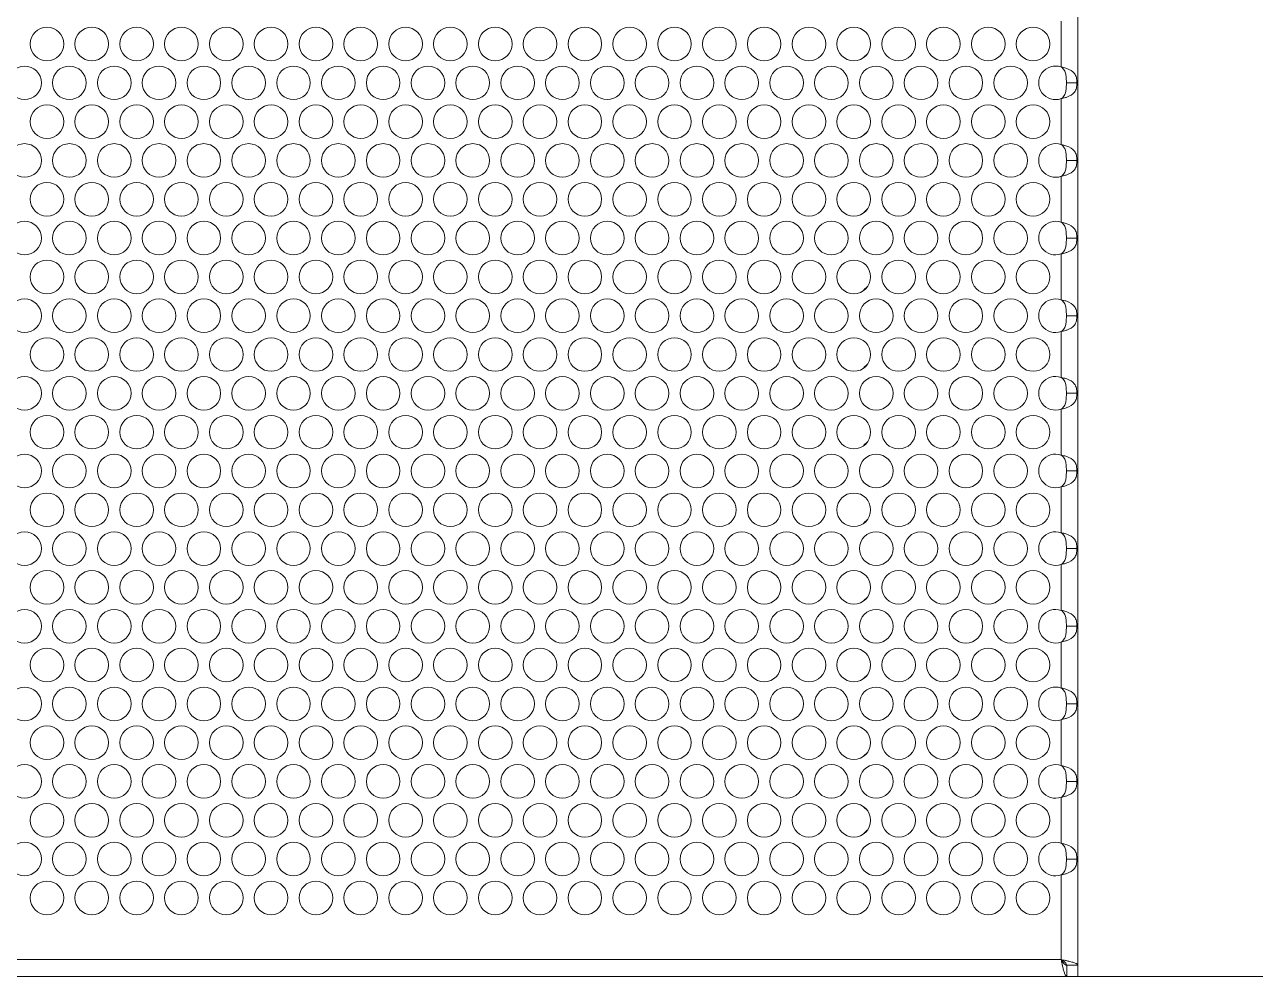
# Model space of a CAD drawing. Header units: millimetres. Extents: x 0 to 2524, y 0 to 1785.
# Drawn here: x 329.1 to 438.9, y 1207 to 1291.9 of the extents above; entities that cross this region are included whole.
import ezdxf

# ---------------------------------------------------------------- set-up
doc = ezdxf.new("R2010")
doc.units = ezdxf.units.MM
doc.header["$LTSCALE"] = 0.1
doc.layers.get('0').update_dxf_attribs({"lineweight": 13})
doc.layers.add('标注', color=251, linetype='Continuous', lineweight=9)

msp = doc.modelspace()

# ---------------------------------------------------------------- linework, layer by layer
for p, q in [((423.06, 1414.97), (423.06, 1206.97)), ((226.16, 1206.97), (907.06, 1206.97))]:
    msp.add_line(p, q)
at = {"layer": '标注'}
for p, q in [((421.56, 1288.13), (421.56, 1292.23)), ((404.24, 1289.29), (403.96, 1289.01)), ((422.03, 1286.72), (422.97, 1286.72)), ((421.56, 1281.21), (421.56, 1285.3)), ((404.24, 1282.36), (403.96, 1282.08)), ((422.03, 1279.79), (422.97, 1279.79)), ((421.56, 1274.28), (421.56, 1278.38)), ((404.24, 1275.43), (403.96, 1275.16)), ((422.03, 1272.86), (422.97, 1272.86)), ((421.56, 1267.35), (421.56, 1271.45)), ((404.24, 1268.5), (403.96, 1268.23)), ((422.03, 1265.93), (422.97, 1265.93)), ((421.56, 1260.42), (421.56, 1264.52)), ((404.24, 1261.57), (403.96, 1261.3)), ((422.03, 1259.01), (422.97, 1259.01)), ((421.56, 1253.49), (421.56, 1257.59)), ((404.24, 1254.65), (403.96, 1254.37)), ((422.03, 1252.08), (422.97, 1252.08)), ((421.56, 1246.56), (421.56, 1250.66)), ((404.24, 1247.72), (403.96, 1247.44)), ((422.03, 1245.15), (422.97, 1245.15)), ((421.56, 1239.64), (421.56, 1243.74)), ((404.24, 1240.79), (403.96, 1240.51)), ((422.03, 1238.22), (422.97, 1238.22)), ((421.56, 1232.71), (421.56, 1236.81)), ((404.24, 1233.86), (403.96, 1233.59)), ((422.03, 1231.29), (422.97, 1231.29)), ((421.56, 1225.78), (421.56, 1229.88)), ((404.24, 1226.93), (403.96, 1226.66)), ((422.03, 1224.37), (422.97, 1224.37)), ((421.56, 1218.85), (421.56, 1222.95)), ((403.96, 1222.07), (404.24, 1221.8)), ((404.24, 1220.01), (403.96, 1219.73)), ((422.03, 1217.44), (422.97, 1217.44)), ((421.56, 1208.47), (421.56, 1216.02)), ((262.79, 1208.47), (421.56, 1208.47)), ((422.06, 1207.97), (422.06, 1206.97)), ((422.06, 1207.97), (423.06, 1207.97))]:
    msp.add_line(p, q, dxfattribs=at)
for centre in [(331.06, 1290.18), (335.06, 1290.18), (339.06, 1290.18), (343.06, 1290.18), (347.06, 1290.18), (351.06, 1290.18), (355.06, 1290.18), (359.06, 1290.18), (363.06, 1290.18), (367.06, 1290.18), (371.06, 1290.18), (375.06, 1290.18), (379.06, 1290.18), (383.06, 1290.18), (387.06, 1290.18), (391.06, 1290.18), (395.06, 1290.18), (399.06, 1290.18), (403.06, 1290.18), (407.06, 1290.18), (411.06, 1290.18), (415.06, 1290.18), (419.06, 1290.18), (329.06, 1286.72), (333.06, 1286.72), (337.06, 1286.72), (341.06, 1286.72), (345.06, 1286.72), (349.06, 1286.72), (353.06, 1286.72), (357.06, 1286.72), (361.06, 1286.72), (365.06, 1286.72), (369.06, 1286.72), (373.06, 1286.72), (377.06, 1286.72), (381.06, 1286.72), (385.06, 1286.72), (389.06, 1286.72), (393.06, 1286.72), (397.06, 1286.72), (401.06, 1286.72), (405.06, 1286.72), (409.06, 1286.72), (413.06, 1286.72), (417.06, 1286.72), (331.06, 1283.25), (335.06, 1283.25), (339.06, 1283.25), (343.06, 1283.25), (347.06, 1283.25), (351.06, 1283.25), (355.06, 1283.25), (359.06, 1283.25), (363.06, 1283.25), (367.06, 1283.25), (371.06, 1283.25), (375.06, 1283.25), (379.06, 1283.25), (383.06, 1283.25), (387.06, 1283.25), (391.06, 1283.25), (395.06, 1283.25), (399.06, 1283.25), (403.06, 1283.25), (407.06, 1283.25), (411.06, 1283.25), (415.06, 1283.25), (419.06, 1283.25), (329.06, 1279.79), (333.06, 1279.79), (337.06, 1279.79), (341.06, 1279.79), (345.06, 1279.79), (349.06, 1279.79), (353.06, 1279.79), (357.06, 1279.79), (361.06, 1279.79), (365.06, 1279.79), (369.06, 1279.79), (373.06, 1279.79), (377.06, 1279.79), (381.06, 1279.79), (385.06, 1279.79), (389.06, 1279.79), (393.06, 1279.79), (397.06, 1279.79), (401.06, 1279.79), (405.06, 1279.79), (409.06, 1279.79), (413.06, 1279.79), (417.06, 1279.79), (331.06, 1276.33), (335.06, 1276.33), (339.06, 1276.33), (343.06, 1276.33), (347.06, 1276.33), (351.06, 1276.33), (355.06, 1276.33), (359.06, 1276.33), (363.06, 1276.33), (367.06, 1276.33), (371.06, 1276.33), (375.06, 1276.33), (379.06, 1276.33), (383.06, 1276.33), (387.06, 1276.33), (391.06, 1276.33), (395.06, 1276.33), (399.06, 1276.33), (403.06, 1276.33), (407.06, 1276.33), (411.06, 1276.33), (415.06, 1276.33), (419.06, 1276.33), (329.06, 1272.86), (333.06, 1272.86), (337.06, 1272.86), (341.06, 1272.86), (345.06, 1272.86), (349.06, 1272.86), (353.06, 1272.86), (357.06, 1272.86), (361.06, 1272.86), (365.06, 1272.86), (369.06, 1272.86), (373.06, 1272.86), (377.06, 1272.86), (381.06, 1272.86), (385.06, 1272.86), (389.06, 1272.86), (393.06, 1272.86), (397.06, 1272.86), (401.06, 1272.86), (405.06, 1272.86), (409.06, 1272.86), (413.06, 1272.86), (417.06, 1272.86), (331.06, 1269.4), (335.06, 1269.4), (339.06, 1269.4), (343.06, 1269.4), (347.06, 1269.4), (351.06, 1269.4), (355.06, 1269.4), (359.06, 1269.4), (363.06, 1269.4), (367.06, 1269.4), (371.06, 1269.4), (375.06, 1269.4), (379.06, 1269.4), (383.06, 1269.4), (387.06, 1269.4), (391.06, 1269.4), (395.06, 1269.4), (399.06, 1269.4), (403.06, 1269.4), (407.06, 1269.4), (411.06, 1269.4), (415.06, 1269.4), (419.06, 1269.4), (329.06, 1265.93), (333.06, 1265.93), (337.06, 1265.93), (341.06, 1265.93), (345.06, 1265.93), (349.06, 1265.93), (353.06, 1265.93), (357.06, 1265.93), (361.06, 1265.93), (365.06, 1265.93), (369.06, 1265.93), (373.06, 1265.93), (377.06, 1265.93), (381.06, 1265.93), (385.06, 1265.93), (389.06, 1265.93), (393.06, 1265.93), (397.06, 1265.93), (401.06, 1265.93), (405.06, 1265.93), (409.06, 1265.93), (413.06, 1265.93), (417.06, 1265.93), (331.06, 1262.47), (335.06, 1262.47), (339.06, 1262.47), (343.06, 1262.47), (347.06, 1262.47), (351.06, 1262.47), (355.06, 1262.47), (359.06, 1262.47), (363.06, 1262.47), (367.06, 1262.47), (371.06, 1262.47), (375.06, 1262.47), (379.06, 1262.47), (383.06, 1262.47), (387.06, 1262.47), (391.06, 1262.47), (395.06, 1262.47), (399.06, 1262.47), (403.06, 1262.47), (407.06, 1262.47), (411.06, 1262.47), (415.06, 1262.47), (419.06, 1262.47), (329.06, 1259.01), (333.06, 1259.01), (337.06, 1259.01), (341.06, 1259.01), (345.06, 1259.01), (349.06, 1259.01), (353.06, 1259.01), (357.06, 1259.01), (361.06, 1259.01), (365.06, 1259.01), (369.06, 1259.01), (373.06, 1259.01), (377.06, 1259.01), (381.06, 1259.01), (385.06, 1259.01), (389.06, 1259.01), (393.06, 1259.01), (397.06, 1259.01), (401.06, 1259.01), (405.06, 1259.01), (409.06, 1259.01), (413.06, 1259.01), (417.06, 1259.01), (331.06, 1255.54), (335.06, 1255.54), (339.06, 1255.54), (343.06, 1255.54), (347.06, 1255.54), (351.06, 1255.54), (355.06, 1255.54), (359.06, 1255.54), (363.06, 1255.54), (367.06, 1255.54), (371.06, 1255.54), (375.06, 1255.54), (379.06, 1255.54), (383.06, 1255.54), (387.06, 1255.54), (391.06, 1255.54), (395.06, 1255.54), (399.06, 1255.54), (403.06, 1255.54), (407.06, 1255.54), (411.06, 1255.54), (415.06, 1255.54), (419.06, 1255.54), (329.06, 1252.08), (333.06, 1252.08), (337.06, 1252.08), (341.06, 1252.08), (345.06, 1252.08), (349.06, 1252.08), (353.06, 1252.08), (357.06, 1252.08), (361.06, 1252.08), (365.06, 1252.08), (369.06, 1252.08), (373.06, 1252.08), (377.06, 1252.08), (381.06, 1252.08), (385.06, 1252.08), (389.06, 1252.08), (393.06, 1252.08), (397.06, 1252.08), (401.06, 1252.08), (405.06, 1252.08), (409.06, 1252.08), (413.06, 1252.08), (417.06, 1252.08), (331.06, 1248.61), (335.06, 1248.61), (339.06, 1248.61), (343.06, 1248.61), (347.06, 1248.61), (351.06, 1248.61), (355.06, 1248.61), (359.06, 1248.61), (363.06, 1248.61), (367.06, 1248.61), (371.06, 1248.61), (375.06, 1248.61), (379.06, 1248.61), (383.06, 1248.61), (387.06, 1248.61), (391.06, 1248.61), (395.06, 1248.61), (399.06, 1248.61), (403.06, 1248.61), (407.06, 1248.61), (411.06, 1248.61), (415.06, 1248.61), (419.06, 1248.61), (329.06, 1245.15), (333.06, 1245.15), (337.06, 1245.15), (341.06, 1245.15), (345.06, 1245.15), (349.06, 1245.15), (353.06, 1245.15), (357.06, 1245.15), (361.06, 1245.15), (365.06, 1245.15), (369.06, 1245.15), (373.06, 1245.15), (377.06, 1245.15), (381.06, 1245.15), (385.06, 1245.15), (389.06, 1245.15), (393.06, 1245.15), (397.06, 1245.15), (401.06, 1245.15), (405.06, 1245.15), (409.06, 1245.15), (413.06, 1245.15), (417.06, 1245.15), (331.06, 1241.69), (335.06, 1241.69), (339.06, 1241.69), (343.06, 1241.69), (347.06, 1241.69), (351.06, 1241.69), (355.06, 1241.69), (359.06, 1241.69), (363.06, 1241.69), (367.06, 1241.69), (371.06, 1241.69), (375.06, 1241.69), (379.06, 1241.69), (383.06, 1241.69), (387.06, 1241.69), (391.06, 1241.69), (395.06, 1241.69), (399.06, 1241.69), (403.06, 1241.69), (407.06, 1241.69), (411.06, 1241.69), (415.06, 1241.69), (419.06, 1241.69), (329.06, 1238.22), (333.06, 1238.22), (337.06, 1238.22), (341.06, 1238.22), (345.06, 1238.22), (349.06, 1238.22), (353.06, 1238.22), (357.06, 1238.22), (361.06, 1238.22), (365.06, 1238.22), (369.06, 1238.22), (373.06, 1238.22), (377.06, 1238.22), (381.06, 1238.22), (385.06, 1238.22), (389.06, 1238.22), (393.06, 1238.22), (397.06, 1238.22), (401.06, 1238.22), (405.06, 1238.22), (409.06, 1238.22), (413.06, 1238.22), (417.06, 1238.22), (331.06, 1234.76), (335.06, 1234.76), (339.06, 1234.76), (343.06, 1234.76), (347.06, 1234.76), (351.06, 1234.76), (355.06, 1234.76), (359.06, 1234.76), (363.06, 1234.76), (367.06, 1234.76), (371.06, 1234.76), (375.06, 1234.76), (379.06, 1234.76), (383.06, 1234.76), (387.06, 1234.76), (391.06, 1234.76), (395.06, 1234.76), (399.06, 1234.76), (403.06, 1234.76), (407.06, 1234.76), (411.06, 1234.76), (415.06, 1234.76), (419.06, 1234.76), (329.06, 1231.29), (333.06, 1231.29), (337.06, 1231.29), (341.06, 1231.29), (345.06, 1231.29), (349.06, 1231.29), (353.06, 1231.29), (357.06, 1231.29), (361.06, 1231.29), (365.06, 1231.29), (369.06, 1231.29), (373.06, 1231.29), (377.06, 1231.29), (381.06, 1231.29), (385.06, 1231.29), (389.06, 1231.29), (393.06, 1231.29), (397.06, 1231.29), (401.06, 1231.29), (405.06, 1231.29), (409.06, 1231.29), (413.06, 1231.29), (417.06, 1231.29), (331.06, 1227.83), (335.06, 1227.83), (339.06, 1227.83), (343.06, 1227.83), (347.06, 1227.83), (351.06, 1227.83), (355.06, 1227.83), (359.06, 1227.83), (363.06, 1227.83), (367.06, 1227.83), (371.06, 1227.83), (375.06, 1227.83), (379.06, 1227.83), (383.06, 1227.83), (387.06, 1227.83), (391.06, 1227.83), (395.06, 1227.83), (399.06, 1227.83), (403.06, 1227.83), (407.06, 1227.83), (411.06, 1227.83), (415.06, 1227.83), (419.06, 1227.83), (329.06, 1224.37), (333.06, 1224.37), (337.06, 1224.37), (341.06, 1224.37), (345.06, 1224.37), (349.06, 1224.37), (353.06, 1224.37), (357.06, 1224.37), (361.06, 1224.37), (365.06, 1224.37), (369.06, 1224.37), (373.06, 1224.37), (377.06, 1224.37), (381.06, 1224.37), (385.06, 1224.37), (389.06, 1224.37), (393.06, 1224.37), (397.06, 1224.37), (401.06, 1224.37), (405.06, 1224.37), (409.06, 1224.37), (413.06, 1224.37), (417.06, 1224.37), (331.06, 1220.9), (331.06, 1220.9), (335.06, 1220.9), (335.06, 1220.9), (339.06, 1220.9), (339.06, 1220.9), (343.06, 1220.9), (343.06, 1220.9), (347.06, 1220.9), (347.06, 1220.9), (351.06, 1220.9), (351.06, 1220.9), (355.06, 1220.9), (355.06, 1220.9), (359.06, 1220.9), (359.06, 1220.9), (363.06, 1220.9), (363.06, 1220.9), (367.06, 1220.9), (367.06, 1220.9), (371.06, 1220.9), (371.06, 1220.9), (375.06, 1220.9), (375.06, 1220.9), (379.06, 1220.9), (379.06, 1220.9), (383.06, 1220.9), (383.06, 1220.9), (387.06, 1220.9), (387.06, 1220.9), (391.06, 1220.9), (391.06, 1220.9), (395.06, 1220.9), (395.06, 1220.9), (399.06, 1220.9), (399.06, 1220.9), (403.06, 1220.9), (403.06, 1220.9), (407.06, 1220.9), (407.06, 1220.9), (411.06, 1220.9), (411.06, 1220.9), (415.06, 1220.9), (419.06, 1220.9), (329.06, 1217.44), (333.06, 1217.44), (337.06, 1217.44), (341.06, 1217.44), (345.06, 1217.44), (349.06, 1217.44), (353.06, 1217.44), (357.06, 1217.44), (361.06, 1217.44), (365.06, 1217.44), (369.06, 1217.44), (373.06, 1217.44), (377.06, 1217.44), (381.06, 1217.44), (385.06, 1217.44), (389.06, 1217.44), (393.06, 1217.44), (397.06, 1217.44), (401.06, 1217.44), (405.06, 1217.44), (409.06, 1217.44), (413.06, 1217.44), (417.06, 1217.44), (331.06, 1213.97), (335.06, 1213.97), (339.06, 1213.97), (343.06, 1213.97), (347.06, 1213.97), (351.06, 1213.97), (355.06, 1213.97), (359.06, 1213.97), (363.06, 1213.97), (367.06, 1213.97), (371.06, 1213.97), (375.06, 1213.97), (379.06, 1213.97), (383.06, 1213.97), (387.06, 1213.97), (391.06, 1213.97), (395.06, 1213.97), (399.06, 1213.97), (403.06, 1213.97), (407.06, 1213.97), (411.06, 1213.97), (415.06, 1213.97), (419.06, 1213.97)]:
    msp.add_circle(centre, 1.5, dxfattribs=at)
for centre, radius, start, end in [((421.06, 1286.72), 1.5, 70.5288, 289.4712), ((421.06, 1279.79), 1.5, 70.5288, 289.4712), ((421.06, 1272.86), 1.5, 70.5288, 289.4712), ((421.06, 1265.93), 1.5, 70.5288, 289.4712), ((421.06, 1259.01), 1.5, 70.5288, 289.4712), ((421.06, 1252.08), 1.5, 70.5288, 289.4712), ((421.06, 1245.15), 1.5, 70.5288, 289.4712), ((421.06, 1238.22), 1.5, 70.5288, 289.4712), ((421.06, 1231.29), 1.5, 70.5288, 289.4712), ((421.06, 1224.37), 1.5, 70.5288, 289.4712), ((421.06, 1217.44), 1.5, 70.5288, 289.4712), ((418.45, 1192.29), 16.47, 76.9808, 77.3109), ((438.24, 1211.69), 16.98, 192.692, 192.9359)]:
    msp.add_arc(centre, radius, start, end, dxfattribs=at)
for points, knots in [([(421.56, 1288.13), (421.61, 1288.12), (421.78, 1288.09), (421.95, 1288.04), (422.07, 1288)], [0, 0, 0, 0, 0.253364, 1, 1, 1, 1]), ([(421.56, 1288.13), (421.68, 1288.07), (421.86, 1287.87), (421.99, 1287.5), (422.03, 1287.11), (422.03, 1286.85), (422.03, 1286.72)], [0, 0, 0, 0, 0.249594, 0.492919, 0.743643, 1, 1, 1, 1]), ([(422.07, 1288), (422.33, 1287.91), (422.72, 1287.7), (422.95, 1287.17), (422.97, 1286.88), (422.97, 1286.72)], [0, 0, 0, 0, 0.486207, 0.723147, 1, 1, 1, 1]), ([(422.03, 1286.72), (422.03, 1286.59), (422.03, 1286.32), (421.99, 1285.94), (421.86, 1285.56), (421.68, 1285.37), (421.56, 1285.3)], [0, 0, 0, 0, 0.256357, 0.507081, 0.750406, 1, 1, 1, 1]), ([(422.97, 1286.72), (422.97, 1286.56), (422.95, 1286.27), (422.72, 1285.74), (422.33, 1285.53), (422.07, 1285.44)], [0, 0, 0, 0, 0.276853, 0.513793, 1, 1, 1, 1]), ([(422.07, 1285.44), (422.03, 1285.42), (421.86, 1285.37), (421.69, 1285.33), (421.56, 1285.3)], [0, 0, 0, 0, 0.244862, 1, 1, 1, 1]), ([(421.56, 1281.21), (421.61, 1281.2), (421.78, 1281.16), (421.95, 1281.11), (422.07, 1281.07)], [0, 0, 0, 0, 0.253364, 1, 1, 1, 1]), ([(421.56, 1281.21), (421.68, 1281.14), (421.86, 1280.95), (421.99, 1280.57), (422.03, 1280.19), (422.03, 1279.92), (422.03, 1279.79)], [0, 0, 0, 0, 0.249594, 0.492919, 0.743643, 1, 1, 1, 1]), ([(422.07, 1281.07), (422.33, 1280.98), (422.72, 1280.77), (422.95, 1280.24), (422.97, 1279.95), (422.97, 1279.79)], [0, 0, 0, 0, 0.486207, 0.723147, 1, 1, 1, 1]), ([(422.03, 1279.79), (422.03, 1279.66), (422.03, 1279.39), (421.99, 1279.01), (421.86, 1278.64), (421.68, 1278.44), (421.56, 1278.38)], [0, 0, 0, 0, 0.256357, 0.507081, 0.750406, 1, 1, 1, 1]), ([(422.97, 1279.79), (422.97, 1279.63), (422.95, 1279.34), (422.72, 1278.81), (422.33, 1278.6), (422.07, 1278.51)], [0, 0, 0, 0, 0.276853, 0.513793, 1, 1, 1, 1]), ([(422.07, 1278.51), (422.03, 1278.5), (421.86, 1278.44), (421.69, 1278.4), (421.56, 1278.38)], [0, 0, 0, 0, 0.244862, 1, 1, 1, 1]), ([(421.56, 1274.28), (421.61, 1274.27), (421.78, 1274.23), (421.95, 1274.19), (422.07, 1274.14)], [0, 0, 0, 0, 0.253364, 1, 1, 1, 1]), ([(421.56, 1274.28), (421.68, 1274.21), (421.86, 1274.02), (421.99, 1273.65), (422.03, 1273.26), (422.03, 1273), (422.03, 1272.86)], [0, 0, 0, 0, 0.249594, 0.492919, 0.743643, 1, 1, 1, 1]), ([(422.07, 1274.14), (422.33, 1274.05), (422.72, 1273.84), (422.95, 1273.31), (422.97, 1273.02), (422.97, 1272.86)], [0, 0, 0, 0, 0.486207, 0.723147, 1, 1, 1, 1]), ([(422.03, 1272.86), (422.03, 1272.73), (422.03, 1272.47), (421.99, 1272.08), (421.86, 1271.71), (421.68, 1271.51), (421.56, 1271.45)], [0, 0, 0, 0, 0.256357, 0.507081, 0.750406, 1, 1, 1, 1]), ([(422.97, 1272.86), (422.97, 1272.71), (422.95, 1272.42), (422.72, 1271.88), (422.33, 1271.67), (422.07, 1271.58)], [0, 0, 0, 0, 0.276853, 0.513793, 1, 1, 1, 1]), ([(422.07, 1271.58), (422.03, 1271.57), (421.86, 1271.51), (421.69, 1271.47), (421.56, 1271.45)], [0, 0, 0, 0, 0.244862, 1, 1, 1, 1]), ([(421.56, 1267.35), (421.61, 1267.34), (421.78, 1267.3), (421.95, 1267.26), (422.07, 1267.22)], [0, 0, 0, 0, 0.253364, 1, 1, 1, 1]), ([(421.56, 1267.35), (421.68, 1267.28), (421.86, 1267.09), (421.99, 1266.72), (422.03, 1266.33), (422.03, 1266.07), (422.03, 1265.93)], [0, 0, 0, 0, 0.249594, 0.492919, 0.743643, 1, 1, 1, 1]), ([(422.07, 1267.22), (422.33, 1267.12), (422.72, 1266.92), (422.95, 1266.38), (422.97, 1266.09), (422.97, 1265.93)], [0, 0, 0, 0, 0.486207, 0.723147, 1, 1, 1, 1]), ([(422.03, 1265.93), (422.03, 1265.8), (422.03, 1265.54), (421.99, 1265.15), (421.86, 1264.78), (421.68, 1264.59), (421.56, 1264.52)], [0, 0, 0, 0, 0.256357, 0.507081, 0.750406, 1, 1, 1, 1]), ([(422.97, 1265.93), (422.97, 1265.78), (422.95, 1265.49), (422.72, 1264.95), (422.33, 1264.74), (422.07, 1264.65)], [0, 0, 0, 0, 0.276853, 0.513793, 1, 1, 1, 1]), ([(422.07, 1264.65), (422.03, 1264.64), (421.86, 1264.59), (421.69, 1264.55), (421.56, 1264.52)], [0, 0, 0, 0, 0.244862, 1, 1, 1, 1]), ([(421.56, 1260.42), (421.61, 1260.41), (421.78, 1260.38), (421.95, 1260.33), (422.07, 1260.29)], [0, 0, 0, 0, 0.253364, 1, 1, 1, 1]), ([(421.56, 1260.42), (421.68, 1260.36), (421.86, 1260.16), (421.99, 1259.79), (422.03, 1259.4), (422.03, 1259.14), (422.03, 1259.01)], [0, 0, 0, 0, 0.249594, 0.492919, 0.743643, 1, 1, 1, 1]), ([(422.07, 1260.29), (422.33, 1260.2), (422.72, 1259.99), (422.95, 1259.45), (422.97, 1259.16), (422.97, 1259.01)], [0, 0, 0, 0, 0.486207, 0.723147, 1, 1, 1, 1]), ([(422.03, 1259.01), (422.03, 1258.87), (422.03, 1258.61), (421.99, 1258.22), (421.86, 1257.85), (421.68, 1257.66), (421.56, 1257.59)], [0, 0, 0, 0, 0.256357, 0.507081, 0.750406, 1, 1, 1, 1]), ([(422.97, 1259.01), (422.97, 1258.85), (422.95, 1258.56), (422.72, 1258.03), (422.33, 1257.82), (422.07, 1257.73)], [0, 0, 0, 0, 0.276853, 0.513793, 1, 1, 1, 1]), ([(422.07, 1257.73), (422.03, 1257.71), (421.86, 1257.66), (421.69, 1257.62), (421.56, 1257.59)], [0, 0, 0, 0, 0.244862, 1, 1, 1, 1]), ([(421.56, 1253.49), (421.61, 1253.48), (421.78, 1253.45), (421.95, 1253.4), (422.07, 1253.36)], [0, 0, 0, 0, 0.253364, 1, 1, 1, 1]), ([(421.56, 1253.49), (421.68, 1253.43), (421.86, 1253.23), (421.99, 1252.86), (422.03, 1252.47), (422.03, 1252.21), (422.03, 1252.08)], [0, 0, 0, 0, 0.249594, 0.492919, 0.743643, 1, 1, 1, 1]), ([(422.07, 1253.36), (422.33, 1253.27), (422.72, 1253.06), (422.95, 1252.53), (422.97, 1252.23), (422.97, 1252.08)], [0, 0, 0, 0, 0.486207, 0.723147, 1, 1, 1, 1]), ([(422.03, 1252.08), (422.03, 1251.95), (422.03, 1251.68), (421.99, 1251.29), (421.86, 1250.92), (421.68, 1250.73), (421.56, 1250.66)], [0, 0, 0, 0, 0.256357, 0.507081, 0.750406, 1, 1, 1, 1]), ([(422.97, 1252.08), (422.97, 1251.92), (422.95, 1251.63), (422.72, 1251.1), (422.33, 1250.89), (422.07, 1250.8)], [0, 0, 0, 0, 0.276853, 0.513793, 1, 1, 1, 1]), ([(422.07, 1250.8), (422.03, 1250.78), (421.86, 1250.73), (421.69, 1250.69), (421.56, 1250.66)], [0, 0, 0, 0, 0.244862, 1, 1, 1, 1]), ([(421.56, 1246.56), (421.61, 1246.56), (421.78, 1246.52), (421.95, 1246.47), (422.07, 1246.43)], [0, 0, 0, 0, 0.253364, 1, 1, 1, 1]), ([(421.56, 1246.56), (421.68, 1246.5), (421.86, 1246.31), (421.99, 1245.93), (422.03, 1245.55), (422.03, 1245.28), (422.03, 1245.15)], [0, 0, 0, 0, 0.249594, 0.492919, 0.743643, 1, 1, 1, 1]), ([(422.07, 1246.43), (422.33, 1246.34), (422.72, 1246.13), (422.95, 1245.6), (422.97, 1245.31), (422.97, 1245.15)], [0, 0, 0, 0, 0.486207, 0.723147, 1, 1, 1, 1]), ([(422.03, 1245.15), (422.03, 1245.02), (422.03, 1244.75), (421.99, 1244.37), (421.86, 1243.99), (421.68, 1243.8), (421.56, 1243.74)], [0, 0, 0, 0, 0.256357, 0.507081, 0.750406, 1, 1, 1, 1]), ([(422.97, 1245.15), (422.97, 1244.99), (422.95, 1244.7), (422.72, 1244.17), (422.33, 1243.96), (422.07, 1243.87)], [0, 0, 0, 0, 0.276853, 0.513793, 1, 1, 1, 1]), ([(422.07, 1243.87), (422.03, 1243.85), (421.86, 1243.8), (421.69, 1243.76), (421.56, 1243.74)], [0, 0, 0, 0, 0.244862, 1, 1, 1, 1]), ([(421.56, 1239.64), (421.61, 1239.63), (421.78, 1239.59), (421.95, 1239.55), (422.07, 1239.5)], [0, 0, 0, 0, 0.253364, 1, 1, 1, 1]), ([(421.56, 1239.64), (421.68, 1239.57), (421.86, 1239.38), (421.99, 1239), (422.03, 1238.62), (422.03, 1238.35), (422.03, 1238.22)], [0, 0, 0, 0, 0.249594, 0.492919, 0.743643, 1, 1, 1, 1]), ([(422.07, 1239.5), (422.33, 1239.41), (422.72, 1239.2), (422.95, 1238.67), (422.97, 1238.38), (422.97, 1238.22)], [0, 0, 0, 0, 0.486207, 0.723147, 1, 1, 1, 1]), ([(422.03, 1238.22), (422.03, 1238.09), (422.03, 1237.83), (421.99, 1237.44), (421.86, 1237.07), (421.68, 1236.87), (421.56, 1236.81)], [0, 0, 0, 0, 0.256357, 0.507081, 0.750406, 1, 1, 1, 1]), ([(422.97, 1238.22), (422.97, 1238.07), (422.95, 1237.77), (422.72, 1237.24), (422.33, 1237.03), (422.07, 1236.94)], [0, 0, 0, 0, 0.276853, 0.513793, 1, 1, 1, 1]), ([(422.07, 1236.94), (422.03, 1236.93), (421.86, 1236.87), (421.69, 1236.83), (421.56, 1236.81)], [0, 0, 0, 0, 0.244862, 1, 1, 1, 1]), ([(421.56, 1232.71), (421.61, 1232.7), (421.78, 1232.66), (421.95, 1232.62), (422.07, 1232.57)], [0, 0, 0, 0, 0.253364, 1, 1, 1, 1]), ([(421.56, 1232.71), (421.68, 1232.64), (421.86, 1232.45), (421.99, 1232.08), (422.03, 1231.69), (422.03, 1231.43), (422.03, 1231.29)], [0, 0, 0, 0, 0.249594, 0.492919, 0.743643, 1, 1, 1, 1]), ([(422.07, 1232.57), (422.33, 1232.48), (422.72, 1232.27), (422.95, 1231.74), (422.97, 1231.45), (422.97, 1231.29)], [0, 0, 0, 0, 0.486207, 0.723147, 1, 1, 1, 1]), ([(422.03, 1231.29), (422.03, 1231.16), (422.03, 1230.9), (421.99, 1230.51), (421.86, 1230.14), (421.68, 1229.94), (421.56, 1229.88)], [0, 0, 0, 0, 0.256357, 0.507081, 0.750406, 1, 1, 1, 1]), ([(422.97, 1231.29), (422.97, 1231.14), (422.95, 1230.85), (422.72, 1230.31), (422.33, 1230.1), (422.07, 1230.01)], [0, 0, 0, 0, 0.276853, 0.513793, 1, 1, 1, 1]), ([(422.07, 1230.01), (422.03, 1230), (421.86, 1229.94), (421.69, 1229.9), (421.56, 1229.88)], [0, 0, 0, 0, 0.244862, 1, 1, 1, 1]), ([(421.56, 1225.78), (421.61, 1225.77), (421.78, 1225.74), (421.95, 1225.69), (422.07, 1225.65)], [0, 0, 0, 0, 0.253364, 1, 1, 1, 1]), ([(421.56, 1225.78), (421.68, 1225.71), (421.86, 1225.52), (421.99, 1225.15), (422.03, 1224.76), (422.03, 1224.5), (422.03, 1224.37)], [0, 0, 0, 0, 0.249594, 0.492919, 0.743643, 1, 1, 1, 1]), ([(422.07, 1225.65), (422.33, 1225.55), (422.72, 1225.35), (422.95, 1224.81), (422.97, 1224.52), (422.97, 1224.37)], [0, 0, 0, 0, 0.486207, 0.723147, 1, 1, 1, 1]), ([(422.03, 1224.37), (422.03, 1224.23), (422.03, 1223.97), (421.99, 1223.58), (421.86, 1223.21), (421.68, 1223.02), (421.56, 1222.95)], [0, 0, 0, 0, 0.256357, 0.507081, 0.750406, 1, 1, 1, 1]), ([(422.97, 1224.37), (422.97, 1224.21), (422.95, 1223.92), (422.72, 1223.38), (422.33, 1223.18), (422.07, 1223.08)], [0, 0, 0, 0, 0.276853, 0.513793, 1, 1, 1, 1]), ([(422.07, 1223.08), (422.03, 1223.07), (421.86, 1223.02), (421.69, 1222.98), (421.56, 1222.95)], [0, 0, 0, 0, 0.244862, 1, 1, 1, 1]), ([(421.56, 1218.85), (421.61, 1218.84), (421.78, 1218.81), (421.95, 1218.76), (422.07, 1218.72)], [0, 0, 0, 0, 0.253364, 1, 1, 1, 1]), ([(421.56, 1218.85), (421.68, 1218.79), (421.86, 1218.59), (421.99, 1218.22), (422.03, 1217.83), (422.03, 1217.57), (422.03, 1217.44)], [0, 0, 0, 0, 0.249594, 0.492919, 0.743643, 1, 1, 1, 1]), ([(422.07, 1218.72), (422.33, 1218.63), (422.72, 1218.42), (422.95, 1217.88), (422.97, 1217.59), (422.97, 1217.44)], [0, 0, 0, 0, 0.486207, 0.723147, 1, 1, 1, 1]), ([(422.03, 1217.44), (422.03, 1217.3), (422.03, 1217.04), (421.99, 1216.65), (421.86, 1216.28), (421.68, 1216.09), (421.56, 1216.02)], [0, 0, 0, 0, 0.256357, 0.507081, 0.750406, 1, 1, 1, 1]), ([(422.97, 1217.44), (422.97, 1217.28), (422.95, 1216.99), (422.72, 1216.46), (422.33, 1216.25), (422.07, 1216.16)], [0, 0, 0, 0, 0.276853, 0.513793, 1, 1, 1, 1]), ([(422.07, 1216.16), (422.03, 1216.14), (421.86, 1216.09), (421.69, 1216.05), (421.56, 1216.02)], [0, 0, 0, 0, 0.244862, 1, 1, 1, 1]), ([(422.07, 1208.36), (422.03, 1208.37), (421.86, 1208.41), (421.69, 1208.44), (421.56, 1208.47)], [0, 0, 0, 0, 0.244431, 1, 1, 1, 1]), ([(421.67, 1207.96), (421.66, 1208), (421.63, 1208.17), (421.59, 1208.34), (421.56, 1208.47)], [0, 0, 0, 0, 0.244431, 1, 1, 1, 1]), ([(422.06, 1207.97), (422.06, 1208.06), (421.94, 1208.21), (421.75, 1208.35), (421.63, 1208.43), (421.56, 1208.47)], [0, 0, 0, 0, 0.400766, 0.683902, 1, 1, 1, 1]), ([(422.06, 1207.97), (421.97, 1207.97), (421.82, 1208.09), (421.68, 1208.28), (421.61, 1208.4), (421.56, 1208.47)], [0, 0, 0, 0, 0.400766, 0.683902, 1, 1, 1, 1]), ([(423.06, 1207.97), (423.06, 1208), (423.01, 1208.06), (422.92, 1208.11), (422.76, 1208.18), (422.51, 1208.25), (422.28, 1208.31), (422.16, 1208.34)], [0, 0, 0, 0, 0.111681, 0.201706, 0.317305, 0.619659, 1, 1, 1, 1]), ([(422.06, 1206.97), (422.03, 1206.97), (421.97, 1207.03), (421.92, 1207.12), (421.85, 1207.28), (421.77, 1207.54), (421.72, 1207.77), (421.69, 1207.89)], [0, 0, 0, 0, 0.1112, 0.201318, 0.317121, 0.619889, 1, 1, 1, 1])]:
    msp.add_open_spline(points, degree=3, knots=knots, dxfattribs=at)

doc.saveas('drawing.dxf')
